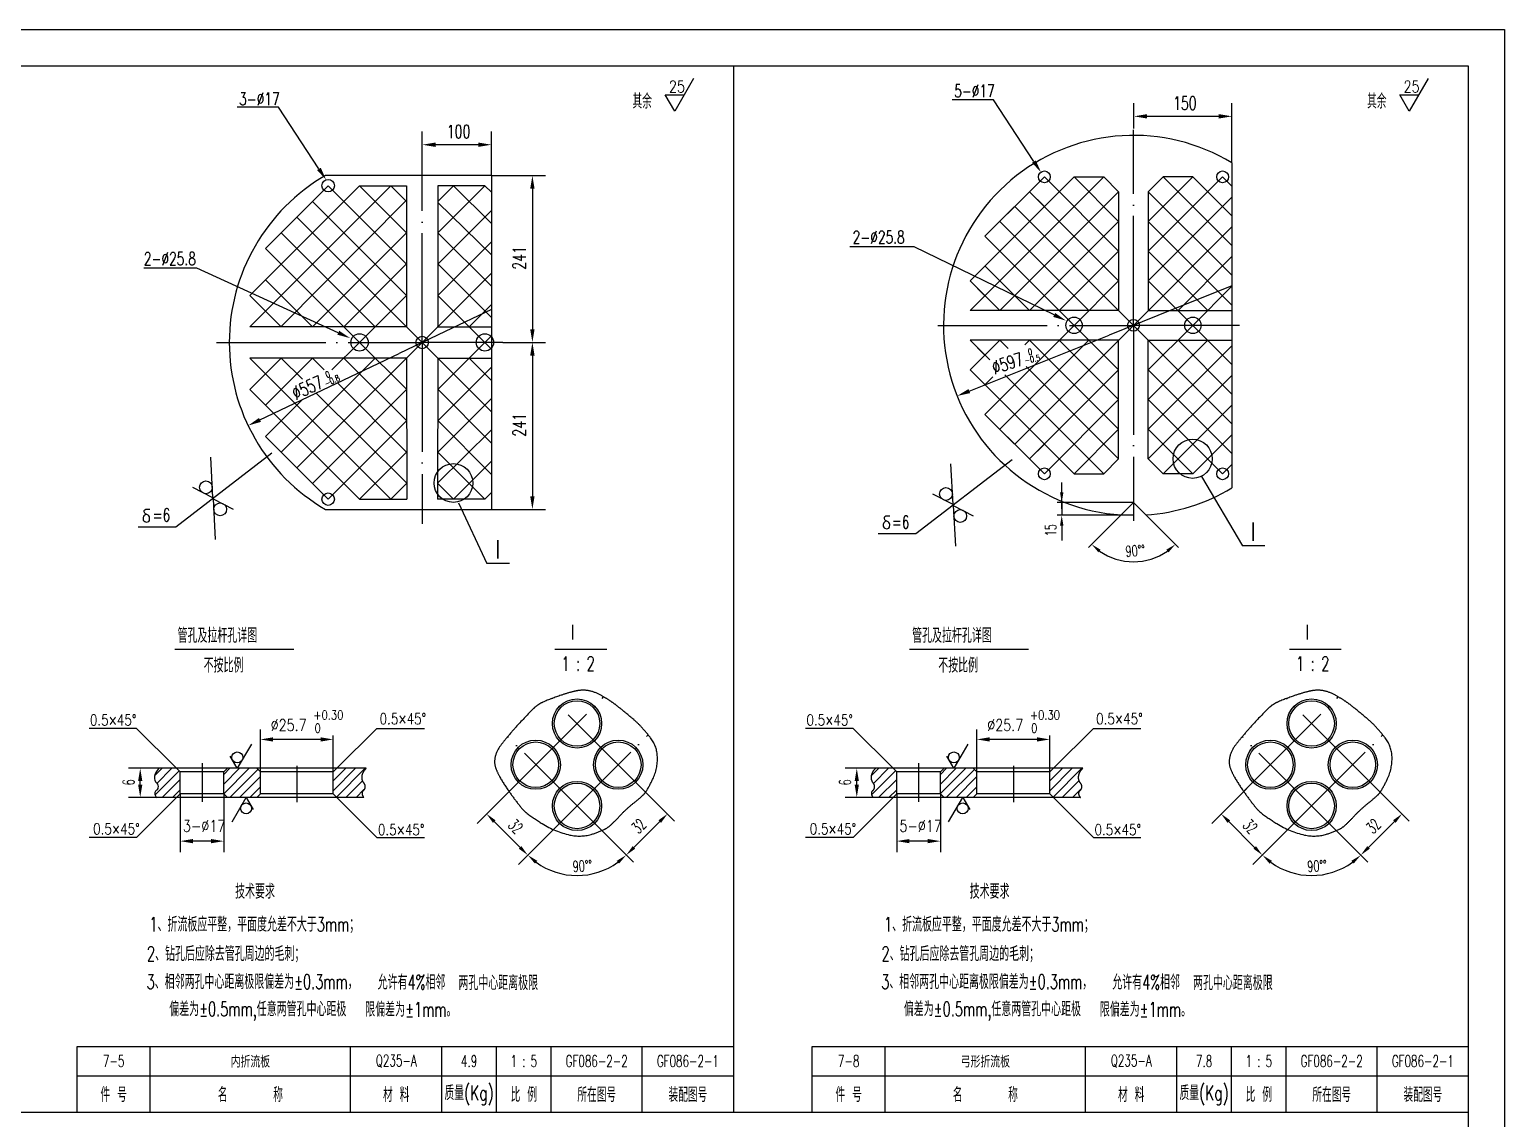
# Model space of a CAD drawing. Extents: x -1174 to 1453, y 137 to 1485.
# Drawn here: x 1030.6 to 1435.2, y 1186.3 to 1485.1 of the extents above; entities that cross this region are included whole.
import ezdxf
from ezdxf.enums import TextEntityAlignment as Align

# ---------------------------------------------------------------- set-up
doc = ezdxf.new("R2010")
doc.units = 0
doc.header["$MEASUREMENT"] = 0
doc.linetypes.add('DASHDOT-M', pattern=[36, 30, -3, 0, -3])
doc.linetypes.add('DIVIDE-M', pattern=[39, 30, -3, 0, -3, 0, -3])
doc.layers.get('0').update_dxf_attribs({"linetype": 'CONTINUOUS'})
for name, color, linetype in [('CDR_DWG1', 4, 'CONTINUOUS'), ('CDR_DWG2', 2, 'CONTINUOUS'), ('CDR_DWG3', 1, 'DASHDOT-M'), ('CDR_DWG4', 3, 'DIVIDE-M')]:
    doc.layers.add(name, color=color, linetype=linetype)
doc.styles.add('HZ', font='romans', dxfattribs={"width": 0.7, "bigfont": 'hz'})

msp = doc.modelspace()

# ---------------------------------------------------------------- linework, layer by layer
for p, q in [((594.2, 1485.07), (1435.2, 1485.07)), ((1435.2, 1485.07), (1435.2, 891.07)), ((1223.7, 1475.07), (1223.7, 1188.07)), ((1295.01, 1465.74), (1283.74, 1465.74)), ((1306.12, 1448.84), (1295.01, 1465.74)), ((1333.57, 1457.88), (1333.57, 1464.85)), ((1360.43, 1448.48), (1360.43, 1464.85)), ((1098.88, 1463.72), (1087.61, 1463.72)), ((1110, 1446.83), (1098.88, 1463.72)), ((1337.17, 1461.25), (1356.83, 1461.25)), ((1138.32, 1449.06), (1138.32, 1457.06)), ((1157.32, 1445.01), (1157.32, 1457.06)), ((1153.72, 1453.46), (1141.98, 1453.46)), ((1157.32, 1445.01), (1172.15, 1445.01)), ((1288.63, 1416.13), (1317.14, 1444.64)), ((1288.63, 1407.98), (1325.28, 1444.64)), ((1292.7, 1428.35), (1308.99, 1444.64)), ((1329.36, 1424.27), (1308.99, 1444.64)), ((1329.36, 1432.42), (1317.14, 1444.64)), ((1329.36, 1440.56), (1325.28, 1444.64)), ((1337.5, 1424.27), (1357.87, 1444.64)), ((1337.5, 1440.56), (1341.58, 1444.64)), ((1337.5, 1432.42), (1349.72, 1444.64)), ((1360.43, 1425.78), (1341.58, 1444.64)), ((1360.43, 1433.93), (1349.72, 1444.64)), ((1360.43, 1442.08), (1357.87, 1444.64)), ((1091.03, 1412.12), (1121.13, 1442.22)), ((1091.03, 1403.52), (1129.73, 1442.22)), ((1095.33, 1425.02), (1112.53, 1442.22)), ((1134.04, 1420.7), (1112.53, 1442.22)), ((1112.53, 1433.62), (1121.13, 1442.22)), ((1134.03, 1429.31), (1121.13, 1442.22)), ((1134.03, 1437.92), (1129.73, 1442.22)), ((1142.62, 1437.92), (1146.92, 1442.22)), ((1142.62, 1429.31), (1155.52, 1442.22)), ((1157.32, 1431.81), (1146.92, 1442.22)), ((1157.32, 1440.41), (1155.52, 1442.22)), ((1157.32, 1440.41), (1155.52, 1442.22)), ((1168.55, 1441.41), (1168.55, 1402.82)), ((1296.77, 1407.98), (1329.36, 1440.56)), ((1329.36, 1416.13), (1304.92, 1440.56)), ((1360.43, 1417.64), (1337.5, 1440.56)), ((1099.59, 1403.52), (1134.03, 1438.25)), ((1134.05, 1412.1), (1108.23, 1437.92)), ((1108.23, 1437.92), (1112.53, 1433.62)), ((1157.32, 1423.22), (1142.62, 1437.63)), ((1333.43, 1403.91), (1300.85, 1436.49)), ((1337.5, 1416.13), (1360.43, 1439.05)), ((1138.32, 1399.22), (1103.93, 1433.62)), ((1142.61, 1420.7), (1157.32, 1435.42)), ((1321.21, 1407.98), (1296.77, 1432.42)), ((1304.92, 1407.98), (1329.36, 1432.42)), ((1360.43, 1409.49), (1337.5, 1432.42)), ((1125.43, 1403.52), (1099.63, 1429.32)), ((1108.23, 1403.52), (1134.03, 1429.33)), ((1157.32, 1414.62), (1142.62, 1429.33)), ((1317.14, 1403.91), (1292.7, 1428.35)), ((1333.43, 1403.91), (1360.43, 1430.91)), ((1121.13, 1399.22), (1095.33, 1425.02)), ((1099.63, 1420.72), (1095.33, 1425.02)), ((1142.6, 1412.1), (1157.32, 1426.82)), ((1273.24, 1425.42), (1255.62, 1425.42)), ((1311.7, 1406.76), (1273.24, 1425.42)), ((1313.06, 1407.98), (1329.36, 1424.27)), ((1353.79, 1407.98), (1337.5, 1424.27)), ((1091.03, 1412.12), (1099.63, 1420.72)), ((1116.83, 1403.52), (1134.04, 1420.74)), ((1157.32, 1406.02), (1142.61, 1420.74)), ((1304.92, 1407.98), (1292.7, 1420.2)), ((1345.65, 1407.98), (1360.43, 1422.76)), ((1076.5, 1419.57), (1061.97, 1419.57)), ((1115.31, 1401.89), (1076.5, 1419.57)), ((1108.23, 1403.52), (1095.33, 1416.42)), ((1138.32, 1399.22), (1157.32, 1418.22)), ((1296.77, 1407.98), (1288.63, 1416.13)), ((1317.14, 1403.91), (1329.36, 1416.13)), ((1349.72, 1403.91), (1337.5, 1416.13)), ((1095.33, 1407.82), (1091.03, 1412.12)), ((1099.63, 1403.52), (1091.03, 1412.12)), ((1121.13, 1399.22), (1134.05, 1412.14)), ((1155.52, 1399.22), (1142.6, 1412.14)), ((1360.43, 1414.72), (1340.13, 1406.59)), ((1349.72, 1403.91), (1360.43, 1414.62)), ((1157.32, 1408.3), (1144.63, 1402.24)), ((1151.22, 1403.52), (1157.32, 1409.63)), ((1091.03, 1403.52), (1095.33, 1407.82)), ((1340.13, 1406.59), (1326.73, 1401.22)), ((1144.63, 1402.24), (1132.01, 1396.21)), ((1134.03, 1403.52), (1134.06, 1403.55)), ((1142.62, 1403.52), (1142.59, 1403.55)), ((1155.52, 1399.22), (1157.32, 1401.03)), ((1288.4, 1385.87), (1326.73, 1401.22)), ((1317.14, 1403.91), (1292.7, 1379.47)), ((1333.43, 1403.91), (1300.85, 1371.32)), ((1317.14, 1403.91), (1329.36, 1391.69)), ((1333.43, 1403.91), (1360.43, 1376.91)), ((1349.72, 1403.91), (1337.5, 1391.69)), ((1349.72, 1403.91), (1360.43, 1393.2)), ((1093.83, 1377.97), (1132.01, 1396.21)), ((1138.32, 1399.22), (1103.93, 1364.83)), ((1121.13, 1399.22), (1113.58, 1391.68)), ((1121.13, 1399.22), (1134.07, 1386.28)), ((1138.32, 1399.22), (1157.32, 1380.22)), ((1155.52, 1399.22), (1142.58, 1386.28)), ((1155.52, 1399.22), (1157.32, 1397.42)), ((1160.4, 1399.22), (1172.15, 1399.22)), ((1160.4, 1399.22), (1172.15, 1399.22)), ((1296.77, 1399.84), (1288.63, 1391.69)), ((1288.63, 1399.84), (1294.01, 1394.45)), ((1321.21, 1399.84), (1296.77, 1375.4)), ((1296.77, 1399.84), (1299.06, 1397.55)), ((1304.92, 1399.84), (1303.65, 1398.57)), ((1304.92, 1399.84), (1329.36, 1375.4)), ((1313.06, 1399.84), (1329.36, 1383.54)), ((1353.79, 1399.84), (1337.5, 1383.54)), ((1360.43, 1398.32), (1337.5, 1375.4)), ((1345.65, 1399.84), (1360.43, 1385.05)), ((1091.03, 1394.92), (1129.73, 1356.23)), ((1091.03, 1394.92), (1095.33, 1390.63)), ((1099.63, 1394.92), (1091.03, 1386.33)), ((1108.23, 1394.92), (1095.33, 1382.03)), ((1125.43, 1394.92), (1099.63, 1369.13)), ((1099.65, 1394.92), (1105.46, 1389.13)), ((1108.23, 1394.92), (1111.43, 1391.73)), ((1116.83, 1394.92), (1134.08, 1377.67)), ((1134.03, 1394.92), (1134.06, 1394.89)), ((1157.32, 1392.43), (1142.57, 1377.67)), ((1142.62, 1394.92), (1142.59, 1394.89)), ((1151.22, 1394.92), (1157.32, 1388.82)), ((1168.55, 1395.62), (1168.55, 1357.03)), ((1303.98, 1392.62), (1329.36, 1367.25)), ((1095.33, 1390.63), (1091.03, 1386.33)), ((1115.05, 1388.11), (1134.09, 1369.07)), ((1288.63, 1391.69), (1317.14, 1363.18)), ((1294.86, 1389.78), (1292.7, 1387.62)), ((1298.16, 1390.3), (1325.28, 1363.18)), ((1329.36, 1391.69), (1304.92, 1367.25)), ((1337.5, 1391.69), (1360.43, 1368.76)), ((1360.43, 1390.18), (1337.5, 1367.25)), ((1091.03, 1386.33), (1099.63, 1377.73)), ((1091.03, 1386.33), (1121.13, 1356.23)), ((1134.07, 1386.37), (1108.23, 1360.53)), ((1109.26, 1385.34), (1134.09, 1360.6)), ((1157.32, 1383.83), (1142.56, 1369.07)), ((1142.58, 1386.37), (1157.32, 1371.63)), ((1105.46, 1383.56), (1095.33, 1373.43)), ((1329.36, 1383.54), (1308.99, 1363.18)), ((1337.5, 1383.54), (1357.87, 1363.18)), ((1360.43, 1382.03), (1341.58, 1363.18)), ((1099.63, 1377.73), (1095.33, 1373.43)), ((1134.08, 1377.78), (1112.53, 1356.23)), ((1142.57, 1377.78), (1157.32, 1363.03)), ((1292.7, 1379.47), (1308.99, 1363.18)), ((1095.33, 1373.43), (1112.53, 1356.23)), ((1157.32, 1375.23), (1142.55, 1360.58)), ((1329.36, 1375.4), (1317.14, 1363.18)), ((1337.5, 1375.4), (1349.72, 1363.18)), ((1360.43, 1373.89), (1349.72, 1363.18)), ((1097.1, 1368.86), (1070.72, 1348.57)), ((1080.94, 1356.6), (1080.33, 1367.74)), ((1134.09, 1369.19), (1121.13, 1356.23)), ((1142.56, 1369.19), (1155.52, 1356.23)), ((1108.23, 1360.53), (1112.53, 1364.83)), ((1112.53, 1364.83), (1121.13, 1356.23)), ((1157.32, 1366.63), (1146.92, 1356.23)), ((1300.11, 1367.02), (1273.73, 1346.72)), ((1283.95, 1354.75), (1283.34, 1365.9)), ((1329.36, 1367.25), (1325.28, 1363.18)), ((1337.5, 1367.25), (1341.58, 1363.18)), ((1360.43, 1365.74), (1357.87, 1363.18)), ((1134.09, 1360.6), (1129.73, 1356.23)), ((1142.55, 1360.6), (1146.92, 1356.23)), ((1313.74, 1353.54), (1313.74, 1360.78)), ((1352.1, 1362.46), (1363.29, 1343.44)), ((1080.94, 1356.6), (1075.42, 1359.41)), ((1080.97, 1356.33), (1081.57, 1345.19)), ((1080.97, 1356.33), (1086.49, 1353.52)), ((1157.32, 1358.04), (1155.52, 1356.23)), ((1157.32, 1358.04), (1155.52, 1356.23)), ((1283.95, 1354.75), (1278.42, 1357.56)), ((1061.85, 1351.4), (1061.76, 1351.17)), ((1061.98, 1351.63), (1061.85, 1351.4)), ((1062.21, 1351.82), (1061.98, 1351.63)), ((1062.08, 1352.76), (1062.09, 1353.11)), ((1062.21, 1352.43), (1062.08, 1352.76)), ((1062.09, 1353.11), (1062.22, 1353.3)), ((1062.44, 1352.21), (1062.21, 1352.43)), ((1062.35, 1351.97), (1062.21, 1351.82)), ((1062.22, 1353.3), (1062.51, 1353.49)), ((1062.69, 1352.05), (1062.35, 1351.97)), ((1062.75, 1352.04), (1062.44, 1352.21)), ((1062.51, 1353.49), (1062.75, 1353.52)), ((1062.75, 1353.52), (1063.58, 1353.52)), ((1062.97, 1351.93), (1062.75, 1352.04)), ((1063.15, 1351.82), (1062.97, 1351.93)), ((1063.36, 1351.64), (1063.15, 1351.82)), ((1063.53, 1351.4), (1063.36, 1351.64)), ((1063.56, 1351.08), (1063.53, 1351.4)), ((1148.32, 1355.24), (1156.09, 1338.6)), ((1157.32, 1353.43), (1172.15, 1353.43)), ((1265.1, 1351.27), (1265.23, 1351.46)), ((1265.23, 1351.46), (1265.52, 1351.65)), ((1265.52, 1351.65), (1265.76, 1351.68)), ((1265.76, 1351.68), (1266.59, 1351.68)), ((1283.97, 1354.49), (1284.58, 1343.34)), ((1283.97, 1354.49), (1289.5, 1351.68)), ((1333.43, 1355.27), (1312.49, 1355.27)), ((1321.83, 1351.8), (1312.49, 1351.8)), ((1313.74, 1355.27), (1313.74, 1351.8)), ((1330.06, 1351.91), (1321.08, 1342.93)), ((1333.43, 1351.8), (1321.83, 1351.8)), ((1336.8, 1351.91), (1345.77, 1342.93)), ((1070.72, 1348.57), (1060.38, 1348.57)), ((1061.76, 1351.17), (1061.8, 1350.64)), ((1061.8, 1350.64), (1061.83, 1350.46)), ((1061.83, 1350.46), (1062.01, 1350.24)), ((1062.01, 1350.24), (1062.26, 1350.07)), ((1062.26, 1350.07), (1062.64, 1349.95)), ((1062.64, 1349.95), (1063.01, 1349.99)), ((1063.01, 1349.99), (1063.31, 1350.11)), ((1063.31, 1350.11), (1063.53, 1350.38)), ((1063.53, 1350.38), (1063.56, 1351.08)), ((1264.86, 1349.56), (1264.77, 1349.32)), ((1264.77, 1349.32), (1264.81, 1348.79)), ((1264.81, 1348.79), (1264.84, 1348.62)), ((1264.84, 1348.62), (1265.01, 1348.4)), ((1264.98, 1349.78), (1264.86, 1349.56)), ((1265.21, 1349.97), (1264.98, 1349.78)), ((1265.01, 1348.4), (1265.27, 1348.23)), ((1265.09, 1350.91), (1265.1, 1351.27)), ((1265.21, 1350.59), (1265.09, 1350.91)), ((1265.44, 1350.36), (1265.21, 1350.59)), ((1265.36, 1350.13), (1265.21, 1349.97)), ((1265.27, 1348.23), (1265.65, 1348.11)), ((1265.7, 1350.21), (1265.36, 1350.13)), ((1265.76, 1350.19), (1265.44, 1350.36)), ((1265.65, 1348.11), (1266.02, 1348.14)), ((1265.98, 1350.09), (1265.76, 1350.19)), ((1266.16, 1349.97), (1265.98, 1350.09)), ((1266.02, 1348.14), (1266.32, 1348.26)), ((1266.36, 1349.8), (1266.16, 1349.97)), ((1266.32, 1348.26), (1266.54, 1348.54)), ((1266.54, 1349.56), (1266.36, 1349.8)), ((1266.56, 1349.24), (1266.54, 1349.56)), ((1266.54, 1348.54), (1266.56, 1349.24)), ((1313.74, 1349), (1313.74, 1344.88)), ((1273.73, 1346.72), (1263.39, 1346.72)), ((1369.44, 1343.44), (1363.29, 1343.44)), ((1162.24, 1338.6), (1156.09, 1338.6)), ((1059.99, 1293.34), (1046.94, 1293.34)), ((1070.93, 1282.39), (1059.99, 1293.34)), ((1093.93, 1281.39), (1093.93, 1293.08)), ((1113.93, 1281.39), (1113.93, 1291.38)), ((1114.93, 1282.39), (1125.88, 1293.34)), ((1125.88, 1293.34), (1138.93, 1293.34)), ((1256.54, 1293.34), (1243.49, 1293.34)), ((1267.48, 1282.39), (1256.54, 1293.34)), ((1290.48, 1281.39), (1290.48, 1293.08)), ((1310.48, 1281.39), (1310.48, 1291.38)), ((1311.48, 1282.39), (1322.43, 1293.34)), ((1322.43, 1293.34), (1335.48, 1293.34)), ((1110.43, 1290.32), (1097.43, 1290.32)), ((1306.98, 1290.32), (1293.98, 1290.32)), ((1066.14, 1282.39), (1057.78, 1282.39)), ((1060.98, 1277.89), (1060.98, 1278.89)), ((1067.03, 1282.39), (1064.94, 1280.3)), ((1071.63, 1281.69), (1065.04, 1275.1)), ((1069.68, 1282.39), (1065.56, 1278.27)), ((1071.93, 1279.34), (1066.98, 1274.39)), ((1090.89, 1282.39), (1083.89, 1275.39)), ((1088.24, 1282.39), (1083.93, 1278.08)), ((1085.59, 1282.39), (1083.93, 1280.74)), ((1093.24, 1282.09), (1085.55, 1274.39)), ((1093.93, 1280.13), (1088.2, 1274.39)), ((1117.41, 1282.39), (1113.93, 1278.92)), ((1120.06, 1282.39), (1113.93, 1276.26)), ((1122.71, 1282.39), (1114.82, 1274.5)), ((1121.92, 1278.95), (1117.37, 1274.39)), ((1262.69, 1282.39), (1254.33, 1282.39)), ((1257.53, 1277.89), (1257.53, 1278.89)), ((1263.58, 1282.39), (1261.48, 1280.3)), ((1268.18, 1281.69), (1261.59, 1275.1)), ((1266.23, 1282.39), (1262.11, 1278.27)), ((1268.48, 1279.34), (1263.53, 1274.39)), ((1287.44, 1282.39), (1280.44, 1275.39)), ((1284.79, 1282.39), (1280.48, 1278.08)), ((1282.14, 1282.39), (1280.48, 1280.74)), ((1289.79, 1282.09), (1282.09, 1274.39)), ((1290.48, 1280.13), (1284.75, 1274.39)), ((1316.61, 1282.39), (1310.48, 1276.26)), ((1313.96, 1282.39), (1310.48, 1278.92)), ((1319.26, 1282.39), (1311.37, 1274.5)), ((1318.47, 1278.95), (1313.91, 1274.39)), ((1071.93, 1276.51), (1069.81, 1274.39)), ((1071.93, 1275.39), (1071.93, 1259.42)), ((1083.93, 1275.39), (1083.93, 1259.42)), ((1093.93, 1277.3), (1091.03, 1274.39)), ((1122.36, 1276.56), (1120.19, 1274.39)), ((1162.99, 1276.9), (1153.39, 1267.29)), ((1198.87, 1276.61), (1207.56, 1267.92)), ((1268.48, 1276.51), (1266.36, 1274.39)), ((1268.48, 1275.39), (1268.48, 1259.42)), ((1280.48, 1275.39), (1280.48, 1259.42)), ((1290.48, 1277.3), (1287.57, 1274.39)), ((1318.91, 1276.56), (1316.74, 1274.39)), ((1364.49, 1276.9), (1354.89, 1267.29)), ((1400.37, 1276.61), (1409.06, 1267.92)), ((1065.5, 1274.39), (1057.78, 1274.39)), ((1070.93, 1274.39), (1059.99, 1263.45)), ((1114.93, 1274.39), (1125.88, 1263.45)), ((1262.04, 1274.39), (1254.33, 1274.39)), ((1267.48, 1274.39), (1256.54, 1263.45)), ((1311.48, 1274.39), (1322.43, 1263.45)), ((1165.17, 1260.7), (1158.1, 1267.77)), ((1196.41, 1260.71), (1203.49, 1267.78)), ((1366.67, 1260.7), (1359.6, 1267.77)), ((1397.91, 1260.71), (1404.99, 1267.78)), ((1059.99, 1263.45), (1046.94, 1263.45)), ((1080.43, 1262.42), (1075.43, 1262.42)), ((1125.88, 1263.45), (1138.93, 1263.45)), ((1174.31, 1265.59), (1164.7, 1255.98)), ((1187.56, 1265.3), (1196.25, 1256.61)), ((1256.54, 1263.45), (1243.49, 1263.45)), ((1276.98, 1262.42), (1271.98, 1262.42)), ((1322.43, 1263.45), (1335.48, 1263.45)), ((1375.81, 1265.59), (1366.2, 1255.98)), ((1389.06, 1265.3), (1397.75, 1256.61)), ((1043.7, 1198.07), (1223.7, 1198.07)), ((1245.3, 1198.07), (1425.31, 1198.07)), ((619.2, 1188.07), (1425.2, 1188.07))]:
    msp.add_line(p, q)
for points in [[(1212.73, 1471.59), (1207.58, 1462.67), (1205.01, 1467.13), (1210.16, 1467.13)], [(1414.23, 1471.59), (1409.08, 1462.67), (1406.51, 1467.13), (1411.66, 1467.13)], [(1091.46, 1289.06), (1087.61, 1282.39), (1085.68, 1285.73)], [(1288.01, 1289.06), (1284.16, 1282.39), (1282.23, 1285.73)], [(1086.18, 1267.73), (1090.03, 1274.39), (1091.96, 1271.06)], [(1282.73, 1267.73), (1286.58, 1274.39), (1288.51, 1271.06)]]:
    msp.add_lwpolyline(points)
for centre, radius in [((1349.65, 1367.3), 5.36), ((1146.9, 1360.66), 5.31), ((1078.99, 1359.48), 1.75), ((1282, 1357.64), 1.75), ((1082.91, 1353.45), 1.75), ((1285.92, 1351.6), 1.75), ((1087.61, 1285.39), 1.5), ((1284.16, 1285.39), 1.5), ((1090.03, 1271.39), 1.5), ((1286.58, 1271.39), 1.5)]:
    msp.add_circle(centre, radius)
for centre, radius, start, end in [((1333.43, 1355.27), 16.21, 234.91, 305.09), ((1180.79, 1272.07), 19.08, 234.0169, 305.9831), ((1382.29, 1272.07), 19.08, 234.0169, 305.9831)]:
    msp.add_arc(centre, radius, start, end)
for points in [[(1337.17, 1460.65), (1337.17, 1461.85), (1333.57, 1461.25)], [(1356.83, 1460.65), (1356.83, 1461.85), (1360.43, 1461.25)], [(1141.98, 1452.86), (1141.98, 1454.06), (1138.38, 1453.46)], [(1153.72, 1452.86), (1153.72, 1454.06), (1157.32, 1453.46)], [(1306.62, 1449.17), (1305.62, 1448.51), (1308.1, 1445.84)], [(1110.5, 1447.16), (1109.5, 1446.5), (1111.98, 1443.82)], [(1169.15, 1441.41), (1167.95, 1441.41), (1168.55, 1445.01)], [(1311.96, 1407.3), (1311.43, 1406.22), (1314.93, 1405.19)], [(1115.56, 1402.43), (1115.06, 1401.34), (1118.58, 1400.39)], [(1169.15, 1402.82), (1167.95, 1402.82), (1168.55, 1399.22)], [(1169.15, 1395.62), (1167.95, 1395.62), (1168.55, 1399.22)], [(1288.62, 1385.32), (1288.17, 1386.43), (1285.05, 1384.54)], [(1094.08, 1377.43), (1093.57, 1378.51), (1090.58, 1376.42)], [(1169.15, 1357.03), (1167.95, 1357.03), (1168.55, 1353.43)], [(1313.28, 1358.07), (1314.21, 1358.07), (1313.74, 1355.27)], [(1313.28, 1349), (1314.21, 1349), (1313.74, 1351.8)], [(1323.81, 1341.65), (1324.41, 1342.37), (1321.97, 1343.81)], [(1342.45, 1342.37), (1343.05, 1341.65), (1344.89, 1343.81)], [(1097.43, 1290.9), (1097.43, 1289.73), (1093.93, 1290.32)], [(1110.43, 1290.9), (1110.43, 1289.73), (1113.93, 1290.32)], [(1293.98, 1290.9), (1293.98, 1289.73), (1290.48, 1290.32)], [(1306.98, 1290.9), (1306.98, 1289.73), (1310.48, 1290.32)], [(1060.4, 1278.89), (1061.56, 1278.89), (1060.98, 1282.39)], [(1256.95, 1278.89), (1258.11, 1278.89), (1257.53, 1282.39)], [(1060.4, 1277.89), (1061.56, 1277.89), (1060.98, 1274.39)], [(1256.95, 1277.89), (1258.11, 1277.89), (1257.53, 1274.39)], [(1158.46, 1268.12), (1157.75, 1267.41), (1155.98, 1269.89)], [(1203.13, 1268.14), (1203.84, 1267.43), (1205.61, 1269.9)], [(1359.96, 1268.12), (1359.25, 1267.41), (1357.48, 1269.89)], [(1404.63, 1268.14), (1405.34, 1267.43), (1407.11, 1269.9)], [(1075.43, 1263), (1075.43, 1261.84), (1071.93, 1262.42)], [(1080.43, 1263), (1080.43, 1261.84), (1083.93, 1262.42)], [(1271.98, 1263), (1271.98, 1261.84), (1268.48, 1262.42)], [(1276.98, 1263), (1276.98, 1261.84), (1280.48, 1262.42)], [(1165.53, 1261.05), (1164.82, 1260.34), (1167.29, 1258.58)], [(1169.25, 1256.25), (1169.9, 1257.01), (1167.29, 1258.58)], [(1191.68, 1257.01), (1192.32, 1256.25), (1194.28, 1258.58)], [(1196.06, 1261.06), (1196.77, 1260.36), (1194.29, 1258.59)], [(1367.03, 1261.05), (1366.32, 1260.34), (1368.79, 1258.58)], [(1370.75, 1256.25), (1371.4, 1257.01), (1368.79, 1258.58)], [(1393.18, 1257.01), (1393.82, 1256.25), (1395.78, 1258.58)], [(1397.56, 1261.06), (1398.27, 1260.36), (1395.79, 1258.59)]]:
    msp.add_solid(points)
at = {"layer": 'CDR_DWG1'}
for p, q in [((619.2, 1475.07), (1425.2, 1475.07)), ((1425.2, 1475.07), (1425.2, 901.07)), ((1360.43, 1448.48), (1360.43, 1359.34)), ((1157.32, 1445.01), (1111.81, 1445.01)), ((1157.32, 1445.01), (1157.32, 1353.43)), ((1121.13, 1442.22), (1134.02, 1442.22)), ((1134.02, 1442.22), (1134.06, 1403.52)), ((1142.63, 1442.22), (1142.59, 1403.52)), ((1155.52, 1442.22), (1142.63, 1442.22)), ((1095.33, 1425.02), (1108.23, 1437.92)), ((1134.03, 1403.52), (1091.03, 1403.52)), ((1142.62, 1403.52), (1157.32, 1403.52)), ((1134.03, 1394.92), (1091.03, 1394.92)), ((1134.06, 1394.92), (1134.1, 1356.23)), ((1142.59, 1394.92), (1142.55, 1356.23)), ((1142.62, 1394.92), (1157.32, 1394.92)), ((1095.33, 1373.43), (1108.23, 1360.53)), ((1121.13, 1356.23), (1134.1, 1356.23)), ((1155.52, 1356.23), (1142.55, 1356.23)), ((1111.81, 1353.43), (1157.32, 1353.43)), ((1333.43, 1355.27), (1330.06, 1351.91)), ((1333.43, 1355.27), (1336.8, 1351.91)), ((1071.39, 1282.39), (1066.14, 1282.39)), ((1071.93, 1281.39), (1070.93, 1282.39)), ((1084.48, 1282.39), (1071.39, 1282.39)), ((1071.93, 1275.39), (1071.93, 1281.39)), ((1083.93, 1281.39), (1071.93, 1281.39)), ((1083.93, 1281.39), (1084.93, 1282.39)), ((1083.93, 1275.39), (1083.93, 1281.39)), ((1093.39, 1282.39), (1084.48, 1282.39)), ((1093.93, 1281.39), (1092.93, 1282.39)), ((1114.48, 1282.39), (1093.39, 1282.39)), ((1093.93, 1275.39), (1093.93, 1281.39)), ((1113.93, 1281.39), (1093.93, 1281.39)), ((1113.93, 1281.39), (1114.93, 1282.39)), ((1113.93, 1275.39), (1113.93, 1281.39)), ((1122.98, 1282.39), (1114.48, 1282.39)), ((1267.94, 1282.39), (1262.69, 1282.39)), ((1268.48, 1281.39), (1267.48, 1282.39)), ((1281.02, 1282.39), (1267.94, 1282.39)), ((1268.48, 1275.39), (1268.48, 1281.39)), ((1280.48, 1281.39), (1268.48, 1281.39)), ((1280.48, 1281.39), (1281.48, 1282.39)), ((1280.48, 1275.39), (1280.48, 1281.39)), ((1289.94, 1282.39), (1281.02, 1282.39)), ((1290.48, 1281.39), (1289.48, 1282.39)), ((1311.02, 1282.39), (1289.94, 1282.39)), ((1290.48, 1275.39), (1290.48, 1281.39)), ((1310.48, 1281.39), (1290.48, 1281.39)), ((1310.48, 1281.39), (1311.48, 1282.39)), ((1310.48, 1275.39), (1310.48, 1281.39)), ((1319.52, 1282.39), (1311.02, 1282.39)), ((1071.93, 1275.39), (1070.93, 1274.39)), ((1083.93, 1275.39), (1071.93, 1275.39)), ((1083.93, 1275.39), (1084.93, 1274.39)), ((1093.93, 1275.39), (1092.93, 1274.39)), ((1113.93, 1275.39), (1093.93, 1275.39)), ((1113.93, 1275.39), (1114.93, 1274.39)), ((1268.48, 1275.39), (1267.48, 1274.39)), ((1280.48, 1275.39), (1268.48, 1275.39)), ((1280.48, 1275.39), (1281.48, 1274.39)), ((1290.48, 1275.39), (1289.48, 1274.39)), ((1310.48, 1275.39), (1290.48, 1275.39)), ((1310.48, 1275.39), (1311.48, 1274.39)), ((1122.33, 1274.39), (1065.5, 1274.39)), ((1318.88, 1274.39), (1262.04, 1274.39)), ((1043.7, 1206.07), (1223.7, 1206.07)), ((1043.7, 1188.07), (1043.7, 1206.07)), ((1063.7, 1188.07), (1063.7, 1206.07)), ((1118.7, 1188.07), (1118.7, 1206.07)), ((1143.7, 1188.07), (1143.7, 1206.07)), ((1158.7, 1188.07), (1158.7, 1206.07)), ((1173.7, 1188.07), (1173.7, 1206.07)), ((1198.7, 1188.07), (1198.7, 1206.07)), ((1245.3, 1206.07), (1425.31, 1206.07)), ((1245.3, 1188.07), (1245.3, 1206.07)), ((1265.3, 1188.07), (1265.3, 1206.07)), ((1320.31, 1188.07), (1320.31, 1206.07)), ((1345.31, 1188.07), (1345.31, 1206.07)), ((1360.31, 1188.07), (1360.31, 1206.07)), ((1375.31, 1188.07), (1375.31, 1206.07)), ((1400.31, 1188.07), (1400.31, 1206.07))]:
    msp.add_line(p, q, dxfattribs=at)
for points in [[(1329.36, 1407.98), (1288.63, 1407.98), (1292.7, 1412.05), (1288.63, 1416.13), (1296.77, 1424.27), (1292.7, 1428.35), (1304.92, 1440.56), (1308.99, 1436.49), (1317.14, 1444.64), (1325.28, 1444.64), (1329.36, 1440.56), (1329.36, 1407.98)], [(1360.43, 1439.05), (1357.87, 1436.49), (1349.72, 1444.64), (1341.58, 1444.64), (1337.5, 1440.56), (1337.5, 1407.98)], [(1337.5, 1407.98), (1360.43, 1407.98)], [(1329.36, 1399.84), (1288.63, 1399.84), (1292.7, 1395.76), (1288.63, 1391.69), (1296.77, 1383.54), (1292.7, 1379.47), (1304.92, 1367.25), (1308.99, 1371.32), (1317.14, 1363.18), (1325.28, 1363.18), (1329.36, 1367.25), (1329.36, 1399.84)], [(1360.43, 1368.76), (1357.87, 1371.32), (1349.72, 1363.18), (1341.58, 1363.18), (1337.5, 1367.25), (1337.5, 1399.84)], [(1337.5, 1399.84), (1360.43, 1399.84)]]:
    msp.add_lwpolyline(points, dxfattribs=at)
msp.add_lwpolyline([(1066.14, 1282.39, 0.09287), (1065.23, 1281.2, 0.107934), (1064.9, 1279.94, 0.198032), (1065.47, 1278.38, -0.243275), (1065.84, 1277.04, -0.177796), (1065.35, 1276.27, 0.2131), (1064.98, 1275.6, 0.1198), (1065.08, 1274.99, 0.101396), (1065.5, 1274.39)], format="xyb", dxfattribs=at)
for centre, radius in [((1308.99, 1444.64), 1.62), ((1357.87, 1444.64), 1.62), ((1112.53, 1442.22), 1.71), ((1317.14, 1403.91), 2.25), ((1333.43, 1403.91), 1.62), ((1349.72, 1403.91), 2.25), ((1121.13, 1399.22), 2.38), ((1138.32, 1399.22), 1.71), ((1155.52, 1399.22), 2.38), ((1308.99, 1363.18), 1.62), ((1357.87, 1363.18), 1.62), ((1112.53, 1356.23), 1.71), ((1180.79, 1294.7), 6.75), ((1180.79, 1294.7), 6.25), ((1382.29, 1294.7), 6.75), ((1382.29, 1294.7), 6.25), ((1169.47, 1283.38), 6.75), ((1169.47, 1283.38), 6.25), ((1192.1, 1283.38), 6.75), ((1192.1, 1283.38), 6.25), ((1370.97, 1283.38), 6.75), ((1370.97, 1283.38), 6.25), ((1393.6, 1283.38), 6.75), ((1393.6, 1283.38), 6.25), ((1180.79, 1272.07), 6.75), ((1382.29, 1272.07), 6.75), ((1180.79, 1272.07), 6.25), ((1382.29, 1272.07), 6.25)]:
    msp.add_circle(centre, radius, dxfattribs=at)
for centre, radius, start, end in [((1333.43, 1403.91), 52.11, 58.7928, 266.2962), ((1138.32, 1399.22), 52.92, 120.0773, 239.9227), ((1333.43, 1403.91), 52.11, 273.7038, 301.2072)]:
    msp.add_arc(centre, radius, start, end, dxfattribs=at)
at = {"layer": 'CDR_DWG2'}
for p, q in [((1070.51, 1315.08), (1103.13, 1315.08)), ((1174.7, 1315.08), (1188.94, 1315.08)), ((1272.01, 1315.08), (1304.63, 1315.08)), ((1376.2, 1315.08), (1390.44, 1315.08))]:
    msp.add_line(p, q, dxfattribs=at)
at = {"layer": 'CDR_DWG3', "linetype": 'DASHDOT-M'}
for p, q in [((1333.43, 1403.91), (1333.43, 1457.55)), ((1138.32, 1399.22), (1138.32, 1449.06)), ((1279.79, 1403.91), (1333.43, 1403.91)), ((1333.43, 1403.91), (1333.43, 1350.27)), ((1362.47, 1403.91), (1333.43, 1403.91)), ((1081.91, 1399.22), (1138.32, 1399.22)), ((1160.4, 1399.22), (1138.32, 1399.22)), ((1138.32, 1399.22), (1138.32, 1349.45)), ((1162.14, 1276.05), (1188.09, 1302)), ((1199.62, 1275.87), (1173.93, 1301.55)), ((1363.64, 1276.05), (1389.59, 1302)), ((1401.12, 1275.87), (1375.43, 1301.55)), ((1187.56, 1265.3), (1161.77, 1291.09)), ((1174.31, 1265.59), (1200.3, 1291.58)), ((1389.06, 1265.3), (1363.27, 1291.09)), ((1375.81, 1265.59), (1401.8, 1291.58)), ((1077.93, 1283.77), (1077.93, 1273.22)), ((1103.93, 1283.03), (1103.93, 1273.13)), ((1274.48, 1283.77), (1274.48, 1273.22)), ((1300.48, 1283.03), (1300.48, 1273.13))]:
    msp.add_line(p, q, dxfattribs=at)
at = {"layer": 'CDR_DWG4', "linetype": 'DIVIDE-M'}
for points in [[(1162.14, 1276.05, -0.023977), (1159.65, 1279.96, -0.041569), (1158.51, 1282.38, -0.136871), (1158.28, 1285.23, -0.111271), (1159.67, 1288.43, -0.01502), (1161.41, 1290.65, -0.010523), (1164.04, 1293.7, -0.009998), (1168.53, 1298.47, -0.037701), (1169.83, 1299.61, -0.059647), (1171.41, 1300.53, -0.020375), (1176.4, 1302.44, -0.017092), (1179.46, 1303.36, -0.029449), (1181.29, 1303.73, -0.087448), (1184.21, 1303.63, -0.076351), (1187.33, 1302.44, -0.014588), (1189.61, 1301.06, -0.01865), (1191.32, 1299.87, -0.009886), (1193.05, 1298.5, -0.005092), (1196.34, 1295.76, -0.029478), (1198.38, 1293.8, -0.020788), (1200.97, 1290.74, -0.149114), (1202.82, 1285.92, -0.123357), (1201.74, 1279.81, -0.031047), (1199.9, 1276.29, -0.070606), (1198.78, 1274.93, -0.019019), (1196.62, 1273.08, 0.018662), (1194.41, 1271.2, 0.020772), (1192.26, 1269.05, -0.020092), (1190.03, 1266.82, -0.075492), (1188.23, 1265.6, -0.042645), (1184.63, 1264.25, -0.12342), (1178.86, 1264.09, -0.085917), (1171.25, 1267.21, -0.018798), (1167.1, 1270.03, -0.055143), (1165.85, 1271.2, -0.015916), (1164.49, 1272.86, -0.008606)], [(1363.64, 1276.05, -0.023977), (1361.15, 1279.96, -0.041569), (1360.01, 1282.38, -0.136871), (1359.78, 1285.23, -0.111271), (1361.17, 1288.43, -0.01502), (1362.91, 1290.65, -0.010523), (1365.54, 1293.7, -0.009998), (1370.03, 1298.47, -0.037701), (1371.33, 1299.61, -0.059647), (1372.91, 1300.53, -0.020375), (1377.9, 1302.44, -0.017092), (1380.96, 1303.36, -0.029449), (1382.79, 1303.73, -0.087448), (1385.71, 1303.63, -0.076351), (1388.83, 1302.44, -0.014588), (1391.11, 1301.06, -0.01865), (1392.82, 1299.87, -0.009886), (1394.55, 1298.5, -0.005092), (1397.84, 1295.76, -0.029478), (1399.88, 1293.8, -0.020788), (1402.47, 1290.74, -0.149114), (1404.32, 1285.92, -0.123357), (1403.24, 1279.81, -0.031047), (1401.4, 1276.29, -0.070606), (1400.28, 1274.93, -0.019019), (1398.12, 1273.08, 0.018662), (1395.91, 1271.2, 0.020772), (1393.76, 1269.05, -0.020092), (1391.53, 1266.82, -0.075492), (1389.73, 1265.6, -0.042645), (1386.13, 1264.25, -0.12342), (1380.36, 1264.09, -0.085917), (1372.75, 1267.21, -0.018798), (1368.6, 1270.03, -0.055143), (1367.35, 1271.2, -0.015916), (1365.99, 1272.86, -0.008606)]]:
    msp.add_lwpolyline(points, format="xyb", close=True, dxfattribs=at)
for points in [[(1122.98, 1282.39, 0.09287), (1122.06, 1281.2, 0.107934), (1121.73, 1279.94, 0.198032), (1122.31, 1278.38, -0.243275), (1122.67, 1277.04, -0.177796), (1122.18, 1276.27, 0.2131), (1121.82, 1275.6, 0.1198), (1121.92, 1274.99, 0.101396), (1122.33, 1274.39)], [(1262.69, 1282.39, 0.09287), (1261.78, 1281.2, 0.107934), (1261.45, 1279.94, 0.198032), (1262.02, 1278.38, -0.243275), (1262.39, 1277.04, -0.177796), (1261.9, 1276.27, 0.2131), (1261.53, 1275.6, 0.1198), (1261.63, 1274.99, 0.101396), (1262.04, 1274.39)], [(1319.52, 1282.39, 0.09287), (1318.61, 1281.2, 0.107934), (1318.28, 1279.94, 0.198032), (1318.85, 1278.38, -0.243275), (1319.22, 1277.04, -0.177796), (1318.73, 1276.27, 0.2131), (1318.37, 1275.6, 0.1198), (1318.47, 1274.99, 0.101396), (1318.88, 1274.39)]]:
    msp.add_lwpolyline(points, format="xyb", dxfattribs=at)

# ---------------------------------------------------------------- texts
at = {"style": 'HZ'}
for s, height, width, p in [('25', 3.2, 0.8, (1206.02, 1467.83)), ('5-%%C17', 3.5, 0.7, (1284.25, 1466.47)), ('25', 3.2, 0.8, (1407.52, 1467.83)), ('3-%%c17', 3.5, 0.7, (1088.1, 1464.3)), ('其余', 4, 0.7, (1196.01, 1463.38)), ('150', 3.6, 0.7, (1344.27, 1463.05)), ('其余', 4, 0.7, (1397.51, 1463.38)), ('100', 3.6, 0.7, (1145.06, 1455.26)), ('2-%%C25.8', 3.5, 0.7, (1256.39, 1426.35)), ('2-%%c25.8', 3.5, 0.7, (1061.97, 1420.45)), ('=6', 3.5, 0.7, (1064.39, 1350.14)), ('=6', 3.5, 0.7, (1267.15, 1348.17)), ('I', 4, 0.65, (1380.59, 1317.72)), ('0.5×45%%D', 3, 0.8, (1047.17, 1294.14)), ('%%C25.7', 3.2, 0.8, (1096.76, 1292.65)), ('+0.30', 2.5, 0.8, (1108.48, 1295.75)), ('0.5×45%%D', 3, 0.8, (1126.64, 1294.48)), ('0.5×45%%D', 3, 0.8, (1243.72, 1294.14)), ('%%C25.7', 3.2, 0.8, (1293.31, 1292.65)), ('+0.30', 2.5, 0.8, (1305.03, 1295.75)), ('0.5×45%%D', 3, 0.8, (1323.19, 1294.48)), ('0', 2.5, 0.8, (1108.8, 1292.16)), ('0', 2.5, 0.8, (1305.35, 1292.16)), ('0.5×45%%D', 3, 0.8, (1048.07, 1264.28)), ('3-%%c17', 3.2, 0.8, (1072.68, 1264.99)), ('0.5×45%%D', 3, 0.8, (1126.19, 1264.06)), ('0.5×45%%D', 3, 0.8, (1244.62, 1264.28)), ('5-%%c17', 3.2, 0.8, (1269.23, 1264.99)), ('0.5×45%%D', 3, 0.8, (1322.74, 1264.06)), ('技术要求', 4, 0.65, (1087, 1246.62)), ('技术要求', 4, 0.65, (1288.5, 1246.62)), ('1、折流板应平整，平面度允差不大于3mm；', 4, 0.65, (1063.5, 1237.59)), ('1、折流板应平整，平面度允差不大于3mm；', 4, 0.65, (1265, 1237.59)), ('2、钻孔后应除去管孔周边的毛刺；', 4, 0.65, (1062.83, 1229.53)), ('2、钻孔后应除去管孔周边的毛刺；', 4, 0.65, (1264.33, 1229.53)), ('3、相邻两孔中心距离极限偏差为%%P0.3mm，', 4, 0.65, (1062.73, 1221.85)), ('允许有4%%%相邻', 4, 0.65, (1126.11, 1221.7)), ('两孔中心距离极限', 4, 0.65, (1148.27, 1221.54)), ('3、相邻两孔中心距离极限偏差为%%P0.3mm，', 4, 0.65, (1264.23, 1221.85)), ('允许有4%%%相邻', 4, 0.65, (1327.61, 1221.7)), ('两孔中心距离极限', 4, 0.65, (1349.77, 1221.54)), ('  偏差为%%p0.5mm,任意两管孔中心距极', 4, 0.65, (1065.37, 1214.36)), ('限偏差为%%p1mm。', 4, 0.65, (1122.7, 1214.25)), ('  偏差为%%p0.5mm,任意两管孔中心距极', 4, 0.65, (1266.87, 1214.36)), ('限偏差为%%p1mm。', 4, 0.65, (1324.2, 1214.25))]:
    msp.add_text(s, height=height, dxfattribs=dict(at, width=width)).set_placement(p)
for s, height, rotation, width, p in [('241', 3.6, 90, 0.7, (1166.75, 1419.18)), ('%%C597', 3.6, 18.7057, 0.7, (1295.34, 1390.42)), ('0', 1.7, 11.1347, 0.7, (1304.67, 1395.72)), ('-0.5', 1.7, 11.1347, 0.7, (1303.76, 1393.4)), ('%%c557', 3.6, 25.1066, 0.7, (1103.66, 1383.36)), ('0', 1.7, 25.1066, 0.7, (1112.26, 1389.41)), ('-0.8', 1.7, 25.1066, 0.7, (1112.04, 1387.06)), ('241', 3.6, 90, 0.7, (1166.75, 1373.39)), ('15', 3, 90, 0.65, (1312.24, 1346.04)), ('90%%d%%d', 3, 3.5158, 0.65, (1331.34, 1340.41)), ('6', 3.2, 90, 0.6, (1059.38, 1277.75)), ('6', 3.2, 90, 0.6, (1255.93, 1277.75)), ('32', 3.2, 315, 0.6, (1161.64, 1266.5)), ('32', 3.2, 45, 0.6, (1197.69, 1264.25)), ('32', 3.2, 315, 0.6, (1363.14, 1266.5)), ('32', 3.2, 45, 0.6, (1399.19, 1264.25)), ('90%%d%%d', 3, 2.8422, 0.65, (1179.67, 1253.96)), ('90%%d%%d', 3, 2.8422, 0.65, (1381.17, 1253.96))]:
    msp.add_text(s, height=height, rotation=rotation, dxfattribs=dict(at, width=width)).set_placement(p)
at = {"style": 'HZ', "width": 0.7}
msp.add_text('I', height=5, dxfattribs=at).set_placement((1366.23, 1344.81), align=Align.CENTER)
at = {"style": 'HZ'}
for s, height, width, p in [('7-5', 3.2, 0.65, (1053.7, 1202.07)), ('内折流板', 3.2, 0.65, (1091.2, 1202.07)), ('Q235-A', 3.2, 0.65, (1131.2, 1202.07)), ('4.9', 3.2, 0.65, (1151.2, 1202.07)), ('1 : 5', 3.2, 0.65, (1166.2, 1202.07)), ('GF086-2-2', 3.2, 0.65, (1186.2, 1202.07)), ('GF086-2-1', 3.2, 0.65, (1211.2, 1202.07)), ('7-8', 3.2, 0.65, (1255.3, 1202.07)), ('弓形折流板', 3.2, 0.65, (1292.8, 1202.07)), ('Q235-A', 3.2, 0.65, (1332.81, 1202.07)), ('7.8', 3.2, 0.65, (1352.81, 1202.07)), ('1 : 5', 3.2, 0.65, (1367.81, 1202.07)), ('GF086-2-2', 3.2, 0.65, (1387.81, 1202.07)), ('GF086-2-1', 3.2, 0.65, (1412.81, 1202.07)), ('件 号', 4, 0.7, (1053.7, 1193.07)), ('名      称', 4, 0.7, (1091.2, 1193.07)), ('材 料', 4, 0.7, (1131.2, 1193.07)), ('质量(Kg)', 4, 0.7, (1151.2, 1193.07)), ('比 例', 4, 0.7, (1166.2, 1193.07)), ('所在图号', 4, 0.7, (1186.2, 1193.07)), ('装配图号', 4, 0.7, (1211.2, 1193.07)), ('件 号', 4, 0.7, (1255.3, 1193.07)), ('名      称', 4, 0.7, (1292.8, 1193.07)), ('材 料', 4, 0.7, (1332.81, 1193.07)), ('质量(Kg)', 4, 0.7, (1352.81, 1193.07)), ('比 例', 4, 0.7, (1367.81, 1193.07)), ('所在图号', 4, 0.7, (1387.81, 1193.07)), ('装配图号', 4, 0.7, (1412.81, 1193.07))]:
    msp.add_text(s, height=height, dxfattribs=dict(at, width=width)).set_placement(p, align=Align.MIDDLE)
at = {"layer": 'CDR_DWG2', "style": 'HZ', "width": 0.7}
msp.add_text('I', height=5, dxfattribs=at).set_placement((1159.03, 1339.97), align=Align.CENTER)
at = {"layer": 'CDR_DWG2', "style": 'HZ', "width": 0.65}
for s, p in [('管孔及拉杆孔详图', (1071.21, 1316.82)), ('I', (1179.09, 1317.72)), ('管孔及拉杆孔详图', (1272.71, 1316.82)), ('不按比例', (1078.37, 1308.65)), ('1 : 2', (1176.52, 1309.09)), ('不按比例', (1279.87, 1308.65)), ('1 : 2', (1378.02, 1309.09))]:
    msp.add_text(s, height=4, dxfattribs=at).set_placement(p)

doc.saveas('drawing.dxf')
